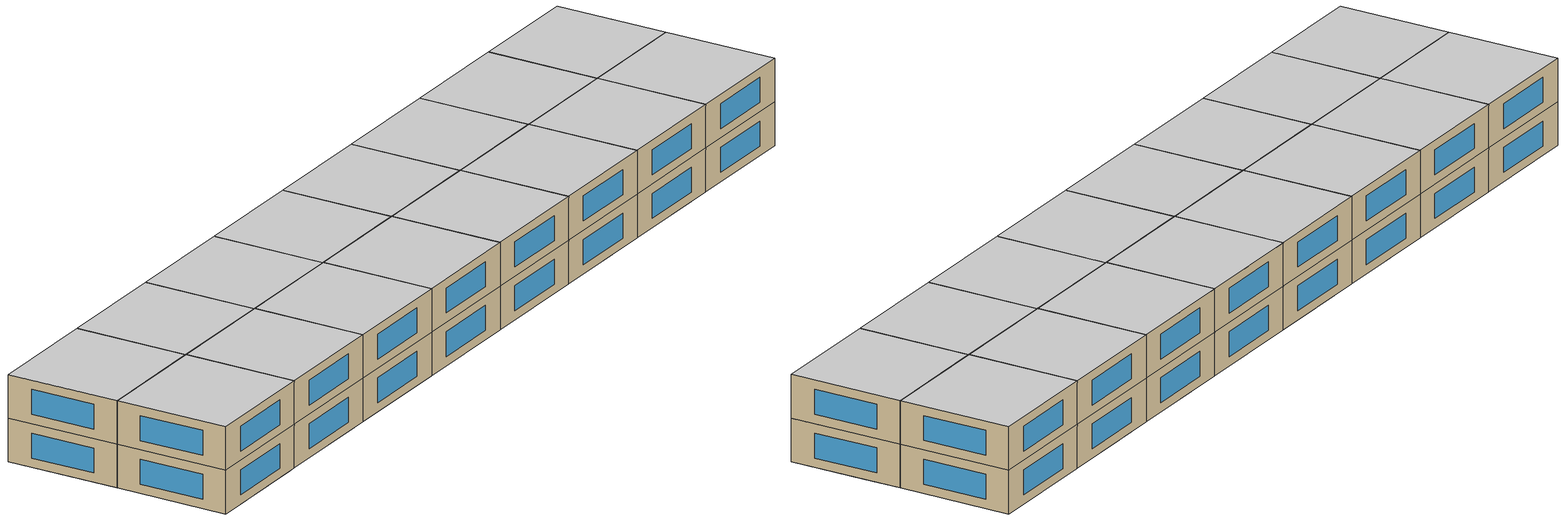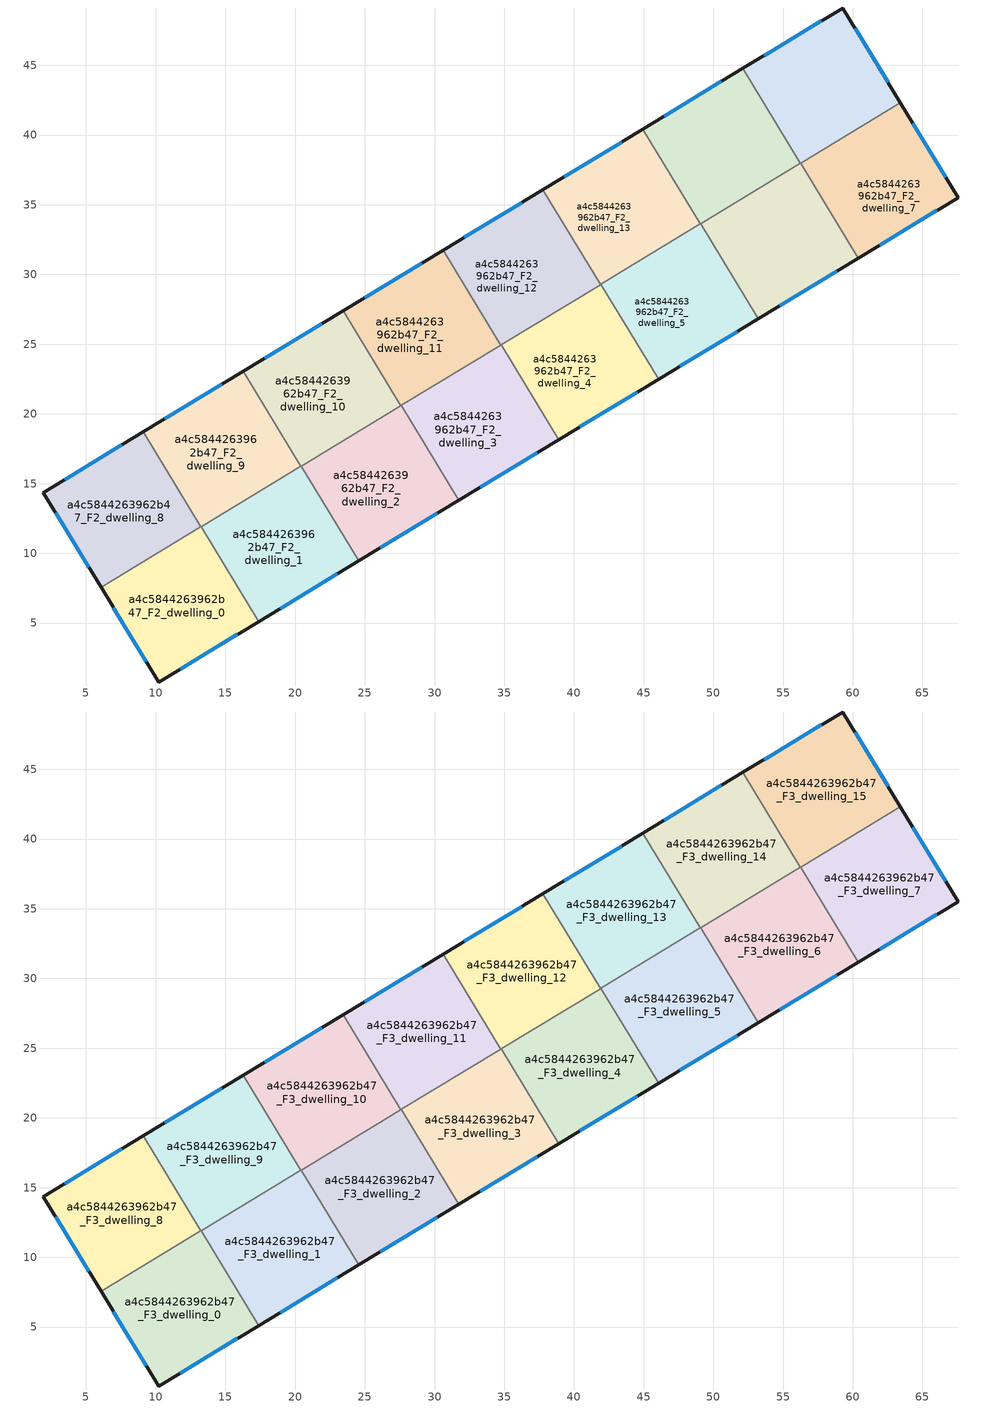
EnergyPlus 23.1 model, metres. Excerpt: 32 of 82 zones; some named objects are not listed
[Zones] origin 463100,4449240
a4c5844263962b47_F2_dwelling_0
 floor to a4c5844263962b47_F1_dwelling_1 (EU_floor_Construction): 12.83,11.65 16.95,4.84 10.23,0.77 6.08,7.56 z6
 floor to a4c5844263962b47_F1_dwelling_3 (EU_floor_Construction): 13.26,11.91 17.39,5.11 16.95,4.84 12.83,11.65 z6
 wall outside (EU_wall_Construction): 6.08,7.56 10.23,0.77 17.39,5.11 z6:9
 wall to a4c5844263962b47_F2_dwelling_1 (EU_wall_Construction): 17.39,5.11 13.26,11.91 z6:9
 wall to a4c5844263962b47_F2_dwelling_8 (EU_wall_Construction): 13.23,11.9 6.08,7.56 z6:9
 wall to a4c5844263962b47_F2_dwelling_9 (EU_wall_Construction): 13.26,11.91 13.23,11.9 z6:9
 window (EU_Window_Construction): 11.76,1.7 15.85,4.18 / 6.97,6.1 9.34,2.22 z6.64:8.36
a4c5844263962b47_F2_dwelling_1
 floor to a4c5844263962b47_F1_dwelling_3 (EU_floor_Construction): 19.57,15.74 23.7,8.93 17.39,5.11 13.26,11.91 z6
 floor to a4c5844263962b47_F1_dwelling_5 (EU_floor_Construction): 20.43,16.26 24.56,9.46 23.7,8.93 19.57,15.74 z6
 wall outside (EU_wall_Construction): 17.39,5.11 24.56,9.46 z6:9
 wall to a4c5844263962b47_F2_dwelling_2 (EU_wall_Construction): 24.56,9.46 20.43,16.26 z6:9
 wall to a4c5844263962b47_F2_dwelling_9 (EU_wall_Construction): 20.4,16.24 13.26,11.91 z6:9
 wall to a4c5844263962b47_F2_dwelling_10 (EU_wall_Construction): 20.43,16.26 20.4,16.24 z6:9
 window (EU_Window_Construction): 18.92,6.04 23.02,8.52 z6.64:8.36
a4c5844263962b47_F2_dwelling_10
 floor to a4c5844263962b47_F1_dwelling_4 (EU_floor_Construction): 22.2,26.64 26.32,19.83 20.4,16.24 16.28,23.05 z6
 floor to a4c5844263962b47_F1_dwelling_6 (EU_floor_Construction): 23.44,27.39 27.57,20.59 26.7,20.06 26.32,19.83 22.2,26.64 z6
 wall outside (EU_wall_Construction): 23.44,27.39 16.28,23.05 z6:9
 wall to a4c5844263962b47_F2_dwelling_11 (EU_wall_Construction): 27.57,20.59 23.44,27.39 z6:9
 wall to a4c5844263962b47_F2_dwelling_9 (EU_wall_Construction): 16.28,23.05 20.4,16.24 z6:9
 wall to a4c5844263962b47_F2_dwelling_2 (EU_wall_Construction): 20.43,16.26 27.57,20.59 z6:9
 window (EU_Window_Construction): 21.91,26.46 17.81,23.98 z6.64:8.36
a4c5844263962b47_F2_dwelling_11
 floor to a4c5844263962b47_F1_dwelling_6 (EU_floor_Construction): 28.94,30.73 33.07,23.92 27.57,20.59 23.44,27.39 z6
 floor to a4c5844263962b47_F1_dwelling_8 (EU_floor_Construction): 30.61,31.74 34.74,24.93 33.07,23.92 28.94,30.73 z6
 wall outside (EU_wall_Construction): 30.61,31.74 23.44,27.39 z6:9
 wall to a4c5844263962b47_F2_dwelling_12 (EU_wall_Construction): 34.74,24.93 30.61,31.74 z6:9
 wall to a4c5844263962b47_F2_dwelling_3 (EU_wall_Construction): 27.6,20.61 34.74,24.93 z6:9
 wall to a4c5844263962b47_F2_dwelling_2 (EU_wall_Construction): 27.57,20.59 27.6,20.61 z6:9
 window (EU_Window_Construction): 29.08,30.81 24.98,28.33 z6.64:8.36
a4c5844263962b47_F2_dwelling_12
 floor to a4c5844263962b47_F1_dwelling_8 (EU_floor_Construction): 35.69,34.82 39.81,28.01 34.74,24.93 30.61,31.74 z6
 floor to a4c5844263962b47_F1_dwelling_10 (EU_floor_Construction): 37.78,36.08 41.91,29.28 39.81,28.01 35.69,34.82 z6
 wall outside (EU_wall_Construction): 37.78,36.08 30.61,31.74 z6:9
 wall to a4c5844263962b47_F2_dwelling_13 (EU_wall_Construction): 41.91,29.28 37.78,36.08 z6:9
 wall to a4c5844263962b47_F2_dwelling_4 (EU_wall_Construction): 34.77,24.95 41.91,29.28 z6:9
 wall to a4c5844263962b47_F2_dwelling_3 (EU_wall_Construction): 34.74,24.93 34.77,24.95 z6:9
 window (EU_Window_Construction): 36.24,35.15 32.15,32.67 z6.64:8.36
a4c5844263962b47_F2_dwelling_13
 floor to a4c5844263962b47_F1_dwelling_12 (EU_floor_Construction): 44.95,40.43 49.07,33.62 46.56,32.1 42.43,38.91 z6
 floor adiabatic (EU_floor_Construction): 42.43,38.91 46.56,32.1 41.91,29.28 37.78,36.08 z6
 wall outside (EU_wall_Construction): 44.95,40.43 37.78,36.08 z6:9
 wall to a4c5844263962b47_F2_dwelling_14 (EU_wall_Construction): 49.07,33.62 44.95,40.43 z6:9
 wall to a4c5844263962b47_F2_dwelling_5 (EU_wall_Construction): 41.94,29.3 49.07,33.62 z6:9
 wall to a4c5844263962b47_F2_dwelling_4 (EU_wall_Construction): 41.91,29.28 41.94,29.3 z6:9
 window (EU_Window_Construction): 43.41,39.5 39.31,37.02 z6.64:8.36
a4c5844263962b47_F2_dwelling_14
 floor to a4c5844263962b47_F1_dwelling_12 (EU_floor_Construction): 49.18,43 53.3,36.19 49.07,33.62 44.95,40.43 z6
 floor to a4c5844263962b47_F1_dwelling_14 (EU_floor_Construction): 52.12,44.78 56.24,37.97 53.3,36.19 49.18,43 z6
 wall outside (EU_wall_Construction): 52.11,44.78 44.95,40.43 z6:9
 wall to a4c5844263962b47_F2_dwelling_15 (EU_wall_Construction): 56.24,37.97 52.11,44.78 z6:9
 wall to a4c5844263962b47_F2_dwelling_6 (EU_wall_Construction): 49.1,33.64 56.24,37.97 z6:9
 wall to a4c5844263962b47_F2_dwelling_5 (EU_wall_Construction): 49.07,33.62 49.1,33.64 z6:9
 window (EU_Window_Construction): 50.58,43.85 46.48,41.36 z6.64:8.36
a4c5844263962b47_F2_dwelling_15
 floor to a4c5844263962b47_F1_dwelling_14 (EU_floor_Construction): 55.92,47.08 60.05,40.28 56.24,37.97 52.12,44.78 z6
 floor to a4c5844263962b47_F1_dwelling_15 (EU_floor_Construction): 59.27,49.11 63.42,42.32 60.05,40.28 55.92,47.08 z6
 wall outside (EU_wall_Construction): 63.42,42.32 59.27,49.11 52.11,44.78 z6:9
 wall to a4c5844263962b47_F2_dwelling_7 (EU_wall_Construction): 56.27,37.98 63.42,42.32 z6:9
 wall to a4c5844263962b47_F2_dwelling_6 (EU_wall_Construction): 56.24,37.97 56.27,37.98 z6:9
 window (EU_Window_Construction): 62.53,43.78 60.16,47.66 / 57.74,48.18 53.65,45.71 z6.64:8.36
a4c5844263962b47_F2_dwelling_2
 floor adiabatic (EU_floor_Construction): 26.32,19.83 30.45,13.02 24.56,9.46 20.43,16.26 z6
 floor to a4c5844263962b47_F1_dwelling_7 (EU_floor_Construction): 27.6,20.61 31.73,13.8 30.45,13.02 26.32,19.83 z6
 wall outside (EU_wall_Construction): 24.56,9.46 31.73,13.8 z6:9
 wall to a4c5844263962b47_F2_dwelling_3 (EU_wall_Construction): 31.73,13.8 27.6,20.61 z6:9
 window (EU_Window_Construction): 26.09,10.39 30.19,12.87 z6.64:8.36
a4c5844263962b47_F2_dwelling_3
 floor to a4c5844263962b47_F1_dwelling_7 (EU_floor_Construction): 33.07,23.92 37.19,17.11 31.73,13.8 27.6,20.61 z6
 floor to a4c5844263962b47_F1_dwelling_9 (EU_floor_Construction): 34.77,24.95 38.9,18.14 37.19,17.11 33.07,23.92 z6
 wall outside (EU_wall_Construction): 31.73,13.8 38.9,18.14 z6:9
 wall to a4c5844263962b47_F2_dwelling_4 (EU_wall_Construction): 38.9,18.14 34.77,24.95 z6:9
 window (EU_Window_Construction): 33.26,14.73 37.36,17.21 z6.64:8.36
a4c5844263962b47_F2_dwelling_4
 floor to a4c5844263962b47_F1_dwelling_9 (EU_floor_Construction): 39.81,28.01 43.94,21.2 38.9,18.14 34.77,24.95 z6
 floor to a4c5844263962b47_F1_dwelling_11 (EU_floor_Construction): 41.94,29.3 46.07,22.49 43.94,21.2 39.81,28.01 z6
 wall outside (EU_wall_Construction): 38.9,18.14 46.07,22.49 z6:9
 wall to a4c5844263962b47_F2_dwelling_5 (EU_wall_Construction): 46.07,22.49 41.94,29.3 z6:9
 window (EU_Window_Construction): 40.43,19.07 44.53,21.56 z6.64:8.36
a4c5844263962b47_F2_dwelling_5
 floor to a4c5844263962b47_F1_dwelling_11 (EU_floor_Construction): 46.56,32.1 50.69,25.29 46.07,22.49 41.94,29.3 z6
 floor to a4c5844263962b47_F1_dwelling_13 (EU_floor_Construction): 49.1,33.64 53.23,26.83 50.69,25.29 46.56,32.1 z6
 wall outside (EU_wall_Construction): 46.07,22.49 53.23,26.83 z6:9
 wall to a4c5844263962b47_F2_dwelling_6 (EU_wall_Construction): 53.23,26.83 49.1,33.64 z6:9
 window (EU_Window_Construction): 47.6,23.42 51.7,25.9 z6.64:8.36
a4c5844263962b47_F2_dwelling_6
 floor to a4c5844263962b47_F1_dwelling_13 (EU_floor_Construction): 53.3,36.19 57.43,29.38 53.23,26.83 49.1,33.64 z6
 floor to a4c5844263962b47_F1_dwelling_15 (EU_floor_Construction): 56.27,37.98 57.65,35.71 54.69,33.91 53.31,36.18 z6
 floor to a4c5844263962b47_F1_dwelling_16 (EU_floor_Construction): 57.65,35.71 60.4,31.17 57.43,29.38 54.69,33.91 z6
 wall outside (EU_wall_Construction): 53.23,26.83 60.4,31.17 z6:9
 wall to a4c5844263962b47_F2_dwelling_7 (EU_wall_Construction): 60.4,31.17 56.27,37.98 z6:9
 window (EU_Window_Construction): 54.77,27.76 58.86,30.24 z6.64:8.36
a4c5844263962b47_F2_dwelling_7
 floor to a4c5844263962b47_F1_dwelling_15 (EU_floor_Construction): 63.42,42.32 64.81,40.05 57.65,35.71 56.27,37.98 z6
 floor to a4c5844263962b47_F1_dwelling_16 (EU_floor_Construction): 64.81,40.05 67.57,35.52 60.4,31.17 57.65,35.71 z6
 wall outside (EU_wall_Construction): 60.4,31.17 67.57,35.52 63.42,42.32 z6:9
 window (EU_Window_Construction): 66.68,36.98 64.31,40.86 / 61.94,32.1 66.04,34.59 z6.64:8.36
a4c5844263962b47_F2_dwelling_8
 floor to a4c5844263962b47_F1_dwelling_0 (EU_floor_Construction): 8.7,18.46 12.82,11.66 6.07,7.57 1.93,14.35 z6
 floor to a4c5844263962b47_F1_dwelling_1 (EU_floor_Construction): 12.82,11.66 12.83,11.65 6.08,7.56 6.07,7.57 z6
 floor to a4c5844263962b47_F1_dwelling_2 (EU_floor_Construction): 9.11,18.7 13.23,11.9 12.83,11.65 8.7,18.46 z6
 wall outside (EU_wall_Construction): 9.11,18.71 1.93,14.35 6.08,7.56 z6:9
 wall to a4c5844263962b47_F2_dwelling_9 (EU_wall_Construction): 13.23,11.9 9.11,18.71 z6:9
 window (EU_Window_Construction): 2.82,12.9 5.19,9.01 / 7.57,17.77 3.46,15.28 z6.64:8.36
a4c5844263962b47_F2_dwelling_9
 floor to a4c5844263962b47_F1_dwelling_2 (EU_floor_Construction): 15.45,22.55 19.57,15.74 13.23,11.9 9.11,18.7 z6
 floor to a4c5844263962b47_F1_dwelling_4 (EU_floor_Construction): 16.28,23.05 20.4,16.24 19.57,15.74 15.45,22.55 z6
 wall outside (EU_wall_Construction): 16.28,23.05 9.11,18.71 z6:9
 window (EU_Window_Construction): 14.74,22.12 10.64,19.64 z6.64:8.36
a4c5844263962b47_F3_dwelling_0
 floor to a4c5844263962b47_F2_dwelling_0 (EU_floor_Construction): 13.26,11.91 17.39,5.11 10.23,0.77 6.08,7.56 z9
 wall outside (EU_wall_Construction): 6.08,7.56 10.23,0.77 17.39,5.11 z9:12
 wall to a4c5844263962b47_F3_dwelling_1 (EU_wall_Construction): 17.39,5.11 13.26,11.91 z9:12
 wall to a4c5844263962b47_F3_dwelling_8 (EU_wall_Construction): 13.23,11.9 6.08,7.56 z9:12
 wall to a4c5844263962b47_F3_dwelling_9 (EU_wall_Construction): 13.26,11.91 13.23,11.9 z9:12
 window (EU_Window_Construction): 11.76,1.7 15.85,4.18 / 6.97,6.1 9.34,2.22 z9.64:11.36
 ceiling to a4c5844263962b47_F4_dwelling_0 (EU_floor_Construction): 17.39,5.11 13.26,11.91 6.08,7.56 10.23,0.77 z12
a4c5844263962b47_F3_dwelling_1
 floor to a4c5844263962b47_F2_dwelling_1 (EU_floor_Construction): 20.43,16.26 24.56,9.46 17.39,5.11 13.26,11.91 z9
 wall outside (EU_wall_Construction): 17.39,5.11 24.56,9.46 z9:12
 wall to a4c5844263962b47_F3_dwelling_2 (EU_wall_Construction): 24.56,9.46 20.43,16.26 z9:12
 wall to a4c5844263962b47_F3_dwelling_9 (EU_wall_Construction): 20.4,16.24 13.26,11.91 z9:12
 wall to a4c5844263962b47_F3_dwelling_10 (EU_wall_Construction): 20.43,16.26 20.4,16.24 z9:12
 window (EU_Window_Construction): 18.92,6.04 23.02,8.52 z9.64:11.36
 ceiling to a4c5844263962b47_F4_dwelling_1 (EU_floor_Construction): 24.56,9.46 20.43,16.26 13.26,11.91 17.39,5.11 z12
a4c5844263962b47_F3_dwelling_10
 floor to a4c5844263962b47_F2_dwelling_10 (EU_floor_Construction): 23.44,27.39 27.57,20.59 20.4,16.24 16.28,23.05 z9
 wall outside (EU_wall_Construction): 23.44,27.39 16.28,23.05 z9:12
 wall to a4c5844263962b47_F3_dwelling_11 (EU_wall_Construction): 27.57,20.59 23.44,27.39 z9:12
 wall to a4c5844263962b47_F3_dwelling_9 (EU_wall_Construction): 16.28,23.05 20.4,16.24 z9:12
 wall to a4c5844263962b47_F3_dwelling_2 (EU_wall_Construction): 20.43,16.26 27.57,20.59 z9:12
 window (EU_Window_Construction): 21.91,26.46 17.81,23.98 z9.64:11.36
 ceiling to a4c5844263962b47_F4_dwelling_10 (EU_floor_Construction): 27.57,20.59 23.44,27.39 16.28,23.05 20.4,16.24 z12
a4c5844263962b47_F3_dwelling_11
 floor to a4c5844263962b47_F2_dwelling_11 (EU_floor_Construction): 30.61,31.74 34.74,24.93 27.57,20.59 23.44,27.39 z9
 wall outside (EU_wall_Construction): 30.61,31.74 23.44,27.39 z9:12
 wall to a4c5844263962b47_F3_dwelling_12 (EU_wall_Construction): 34.74,24.93 30.61,31.74 z9:12
 wall to a4c5844263962b47_F3_dwelling_3 (EU_wall_Construction): 27.6,20.61 34.74,24.93 z9:12
 wall to a4c5844263962b47_F3_dwelling_2 (EU_wall_Construction): 27.57,20.59 27.6,20.61 z9:12
 window (EU_Window_Construction): 29.08,30.81 24.98,28.33 z9.64:11.36
 ceiling to a4c5844263962b47_F4_dwelling_11 (EU_floor_Construction): 34.74,24.93 30.61,31.74 23.44,27.39 27.57,20.59 z12
a4c5844263962b47_F3_dwelling_12
 floor to a4c5844263962b47_F2_dwelling_12 (EU_floor_Construction): 37.78,36.08 41.91,29.28 34.74,24.93 30.61,31.74 z9
 wall outside (EU_wall_Construction): 37.78,36.08 30.61,31.74 z9:12
 wall to a4c5844263962b47_F3_dwelling_13 (EU_wall_Construction): 41.91,29.28 37.78,36.08 z9:12
 wall to a4c5844263962b47_F3_dwelling_4 (EU_wall_Construction): 34.77,24.95 41.91,29.28 z9:12
 wall to a4c5844263962b47_F3_dwelling_3 (EU_wall_Construction): 34.74,24.93 34.77,24.95 z9:12
 window (EU_Window_Construction): 36.24,35.15 32.15,32.67 z9.64:11.36
 ceiling to a4c5844263962b47_F4_dwelling_12 (EU_floor_Construction): 41.91,29.28 37.78,36.08 30.61,31.74 34.74,24.93 z12
a4c5844263962b47_F3_dwelling_13
 floor to a4c5844263962b47_F2_dwelling_13 (EU_floor_Construction): 44.95,40.43 49.07,33.62 41.91,29.28 37.78,36.08 z9
 wall outside (EU_wall_Construction): 44.95,40.43 37.78,36.08 z9:12
 wall to a4c5844263962b47_F3_dwelling_14 (EU_wall_Construction): 49.07,33.62 44.95,40.43 z9:12
 wall to a4c5844263962b47_F3_dwelling_5 (EU_wall_Construction): 41.94,29.3 49.07,33.62 z9:12
 wall to a4c5844263962b47_F3_dwelling_4 (EU_wall_Construction): 41.91,29.28 41.94,29.3 z9:12
 window (EU_Window_Construction): 43.41,39.5 39.31,37.02 z9.64:11.36
 ceiling to a4c5844263962b47_F4_dwelling_13 (EU_floor_Construction): 49.07,33.62 44.95,40.43 37.78,36.08 41.91,29.28 z12
a4c5844263962b47_F3_dwelling_14
 floor to a4c5844263962b47_F2_dwelling_14 (EU_floor_Construction): 52.11,44.78 56.24,37.97 49.07,33.62 44.95,40.43 z9
 wall outside (EU_wall_Construction): 52.11,44.78 44.95,40.43 z9:12
 wall to a4c5844263962b47_F3_dwelling_15 (EU_wall_Construction): 56.24,37.97 52.11,44.78 z9:12
 wall to a4c5844263962b47_F3_dwelling_6 (EU_wall_Construction): 49.1,33.64 56.24,37.97 z9:12
 wall to a4c5844263962b47_F3_dwelling_5 (EU_wall_Construction): 49.07,33.62 49.1,33.64 z9:12
 window (EU_Window_Construction): 50.58,43.85 46.48,41.36 z9.64:11.36
 ceiling to a4c5844263962b47_F4_dwelling_14 (EU_floor_Construction): 56.24,37.97 52.11,44.78 44.95,40.43 49.07,33.62 z12
a4c5844263962b47_F3_dwelling_15
 floor to a4c5844263962b47_F2_dwelling_15 (EU_floor_Construction): 59.27,49.11 63.42,42.32 56.24,37.97 52.11,44.78 z9
 wall outside (EU_wall_Construction): 63.42,42.32 59.27,49.11 52.11,44.78 z9:12
 wall to a4c5844263962b47_F3_dwelling_7 (EU_wall_Construction): 56.27,37.98 63.42,42.32 z9:12
 wall to a4c5844263962b47_F3_dwelling_6 (EU_wall_Construction): 56.24,37.97 56.27,37.98 z9:12
 window (EU_Window_Construction): 62.53,43.78 60.16,47.66 / 57.74,48.18 53.65,45.71 z9.64:11.36
 ceiling to a4c5844263962b47_F4_dwelling_15 (EU_floor_Construction): 63.42,42.32 59.27,49.11 52.11,44.78 56.24,37.97 z12
a4c5844263962b47_F3_dwelling_2
 floor to a4c5844263962b47_F2_dwelling_2 (EU_floor_Construction): 27.6,20.61 31.73,13.8 24.56,9.46 20.43,16.26 z9
 wall outside (EU_wall_Construction): 24.56,9.46 31.73,13.8 z9:12
 wall to a4c5844263962b47_F3_dwelling_3 (EU_wall_Construction): 31.73,13.8 27.6,20.61 z9:12
 window (EU_Window_Construction): 26.09,10.39 30.19,12.87 z9.64:11.36
 ceiling to a4c5844263962b47_F4_dwelling_2 (EU_floor_Construction): 31.73,13.8 27.6,20.61 20.43,16.26 24.56,9.46 z12
a4c5844263962b47_F3_dwelling_3
 floor to a4c5844263962b47_F2_dwelling_3 (EU_floor_Construction): 34.77,24.95 38.9,18.14 31.73,13.8 27.6,20.61 z9
 wall outside (EU_wall_Construction): 31.73,13.8 38.9,18.14 z9:12
 wall to a4c5844263962b47_F3_dwelling_4 (EU_wall_Construction): 38.9,18.14 34.77,24.95 z9:12
 window (EU_Window_Construction): 33.26,14.73 37.36,17.21 z9.64:11.36
 ceiling to a4c5844263962b47_F4_dwelling_3 (EU_floor_Construction): 38.9,18.14 34.77,24.95 27.6,20.61 31.73,13.8 z12
a4c5844263962b47_F3_dwelling_4
 floor to a4c5844263962b47_F2_dwelling_4 (EU_floor_Construction): 41.94,29.3 46.07,22.49 38.9,18.14 34.77,24.95 z9
 wall outside (EU_wall_Construction): 38.9,18.14 46.07,22.49 z9:12
 wall to a4c5844263962b47_F3_dwelling_5 (EU_wall_Construction): 46.07,22.49 41.94,29.3 z9:12
 window (EU_Window_Construction): 40.43,19.07 44.53,21.56 z9.64:11.36
 ceiling to a4c5844263962b47_F4_dwelling_4 (EU_floor_Construction): 46.07,22.49 41.94,29.3 34.77,24.95 38.9,18.14 z12
a4c5844263962b47_F3_dwelling_5
 floor to a4c5844263962b47_F2_dwelling_5 (EU_floor_Construction): 49.1,33.64 53.23,26.83 46.07,22.49 41.94,29.3 z9
 wall outside (EU_wall_Construction): 46.07,22.49 53.23,26.83 z9:12
 wall to a4c5844263962b47_F3_dwelling_6 (EU_wall_Construction): 53.23,26.83 49.1,33.64 z9:12
 window (EU_Window_Construction): 47.6,23.42 51.7,25.9 z9.64:11.36
 ceiling to a4c5844263962b47_F4_dwelling_5 (EU_floor_Construction): 53.23,26.83 49.1,33.64 41.94,29.3 46.07,22.49 z12
a4c5844263962b47_F3_dwelling_6
 floor to a4c5844263962b47_F2_dwelling_6 (EU_floor_Construction): 56.27,37.98 60.4,31.17 53.23,26.83 49.1,33.64 z9
 wall outside (EU_wall_Construction): 53.23,26.83 60.4,31.17 z9:12
 wall to a4c5844263962b47_F3_dwelling_7 (EU_wall_Construction): 60.4,31.17 56.27,37.98 z9:12
 window (EU_Window_Construction): 54.77,27.76 58.86,30.24 z9.64:11.36
 ceiling to a4c5844263962b47_F4_dwelling_6 (EU_floor_Construction): 60.4,31.17 56.27,37.98 49.1,33.64 53.23,26.83 z12
a4c5844263962b47_F3_dwelling_7
 floor to a4c5844263962b47_F2_dwelling_7 (EU_floor_Construction): 63.42,42.32 67.57,35.52 60.4,31.17 56.27,37.98 z9
 wall outside (EU_wall_Construction): 60.4,31.17 67.57,35.52 63.42,42.32 z9:12
 window (EU_Window_Construction): 66.68,36.98 64.31,40.86 / 61.94,32.1 66.04,34.59 z9.64:11.36
 ceiling to a4c5844263962b47_F4_dwelling_7 (EU_floor_Construction): 67.57,35.52 63.42,42.32 56.27,37.98 60.4,31.17 z12
a4c5844263962b47_F3_dwelling_8
 floor to a4c5844263962b47_F2_dwelling_8 (EU_floor_Construction): 9.11,18.71 13.23,11.9 6.08,7.56 1.93,14.35 z9
 wall outside (EU_wall_Construction): 9.11,18.71 1.93,14.35 6.08,7.56 z9:12
 wall to a4c5844263962b47_F3_dwelling_9 (EU_wall_Construction): 13.23,11.9 9.11,18.71 z9:12
 window (EU_Window_Construction): 2.82,12.9 5.19,9.01 / 7.57,17.77 3.46,15.28 z9.64:11.36
 ceiling to a4c5844263962b47_F4_dwelling_8 (EU_floor_Construction): 13.23,11.9 9.11,18.71 1.93,14.35 6.08,7.56 z12
a4c5844263962b47_F3_dwelling_9
 floor to a4c5844263962b47_F2_dwelling_9 (EU_floor_Construction): 16.28,23.05 20.4,16.24 13.23,11.9 9.11,18.71 z9
 wall outside (EU_wall_Construction): 16.28,23.05 9.11,18.71 z9:12
 window (EU_Window_Construction): 14.74,22.12 10.64,19.64 z9.64:11.36
 ceiling to a4c5844263962b47_F4_dwelling_9 (EU_floor_Construction): 20.4,16.24 16.28,23.05 9.11,18.71 13.23,11.9 z12
[Building]
EU S2 Campaign: North Axis=0; Terrain=City; Solar Distribution=FullExterior
[Site:Location]
Yerevan-Zvartnots.Intl.AP: Latitude=40.15; Longitude=44.383; Time Zone=4; Elevation=854
[SizingPeriod:WeatherFileDays]
AnnualSizingPeriod: Begin Month=1; Begin Day of Month=1; End Month=12; End Day of Month=31; Day of Week for Start Day=Monday; Use Weather File Daylight Saving Period=No; Use Weather File Rain and Snow Indicators=No
[MATERIAL]
EU_InternalMass_Material: Roughness=MediumRough; Thickness=0.1; Conductivity=1; Density=1800; Specific Heat=900; Thermal Absorptance=0.9; Solar Absorptance=0.7; Visible Absorptance=0.7
[MATERIAL:NOMASS] Roughness=MediumRough; Thermal Absorptance=0.9; Solar Absorptance=0.7; Visible Absorptance=0.7
Name | Thermal Resistance
EU_wall_NoMass | 1.05043
EU_floor_NoMass | 0.478065
[WINDOWMATERIAL:SIMPLEGLAZINGSYSTEM]
EU_Window_SimpleGlazing: UFactor=2.5566; Solar Heat Gain Coefficient=0.75; Visible Transmittance=0.75
[CONSTRUCTION]
EU_wall_Construction: EU_wall_NoMass
EU_floor_Construction: EU_floor_NoMass
EU_Window_Construction: EU_Window_SimpleGlazing
EU_InternalMass_Construction: EU_InternalMass_Material
[ZONE] Type=1; Multiplier=1; Ceiling Height=autocalculate; Floor Area=autocalculate; Part of Total Floor Area=Yes
Name | Volume
a4c5844263962b47_F2_dwelling_0; a4c5844263962b47_F3_dwelling_0; a4c5844263962b47_F2_dwelling_1; a4c5844263962b47_F3_dwelling_1; a4c5844263962b47_F2_dwelling_10; a4c5844263962b47_F3_dwelling_10 | 200.195
a4c5844263962b47_F2_dwelling_11; a4c5844263962b47_F3_dwelling_11 | 200.211
a4c5844263962b47_F2_dwelling_12; a4c5844263962b47_F3_dwelling_12 | 200.191
a4c5844263962b47_F2_dwelling_13; a4c5844263962b47_F3_dwelling_13 | 200.194
a4c5844263962b47_F2_dwelling_14; a4c5844263962b47_F3_dwelling_14; a4c5844263962b47_F2_dwelling_9; a4c5844263962b47_F3_dwelling_9 | 200.212
a4c5844263962b47_F2_dwelling_15; a4c5844263962b47_F3_dwelling_15 | 200.221
a4c5844263962b47_F2_dwelling_2; a4c5844263962b47_F3_dwelling_2; a4c5844263962b47_F2_dwelling_5; a4c5844263962b47_F3_dwelling_5 | 200.18
a4c5844263962b47_F2_dwelling_3; a4c5844263962b47_F3_dwelling_3 | 200.181
a4c5844263962b47_F2_dwelling_4; a4c5844263962b47_F3_dwelling_4 | 200.183
a4c5844263962b47_F2_dwelling_6; a4c5844263962b47_F3_dwelling_6 | 200.203
a4c5844263962b47_F2_dwelling_7; a4c5844263962b47_F3_dwelling_7 | 200.214
a4c5844263962b47_F2_dwelling_8; a4c5844263962b47_F3_dwelling_8 | 200.197
[INTERNALMASS] Construction=EU_InternalMass_Construction
Name | Zone or ZoneList | Surface Area
a4c5844263962b47_F2_dwelling_0_EU_InternalMass | a4c5844263962b47_F2_dwelling_0 | 66.7316
a4c5844263962b47_F2_dwelling_1_EU_InternalMass | a4c5844263962b47_F2_dwelling_1 | 66.7316
a4c5844263962b47_F2_dwelling_2_EU_InternalMass | a4c5844263962b47_F2_dwelling_2 | 66.7266
a4c5844263962b47_F2_dwelling_3_EU_InternalMass | a4c5844263962b47_F2_dwelling_3 | 66.7271
a4c5844263962b47_F2_dwelling_4_EU_InternalMass | a4c5844263962b47_F2_dwelling_4 | 66.7277
a4c5844263962b47_F2_dwelling_5_EU_InternalMass | a4c5844263962b47_F2_dwelling_5 | 66.7268
a4c5844263962b47_F2_dwelling_6_EU_InternalMass | a4c5844263962b47_F2_dwelling_6 | 66.7343
a4c5844263962b47_F2_dwelling_7_EU_InternalMass | a4c5844263962b47_F2_dwelling_7 | 66.7381
a4c5844263962b47_F2_dwelling_8_EU_InternalMass | a4c5844263962b47_F2_dwelling_8 | 66.7323
a4c5844263962b47_F2_dwelling_9_EU_InternalMass | a4c5844263962b47_F2_dwelling_9 | 66.7372
a4c5844263962b47_F2_dwelling_10_EU_InternalMass | a4c5844263962b47_F2_dwelling_10 | 66.7316
a4c5844263962b47_F2_dwelling_11_EU_InternalMass | a4c5844263962b47_F2_dwelling_11 | 66.7371
a4c5844263962b47_F2_dwelling_12_EU_InternalMass | a4c5844263962b47_F2_dwelling_12 | 66.7303
a4c5844263962b47_F2_dwelling_13_EU_InternalMass | a4c5844263962b47_F2_dwelling_13 | 66.7316
a4c5844263962b47_F2_dwelling_14_EU_InternalMass | a4c5844263962b47_F2_dwelling_14 | 66.7372
a4c5844263962b47_F2_dwelling_15_EU_InternalMass | a4c5844263962b47_F2_dwelling_15 | 66.7404
a4c5844263962b47_F3_dwelling_0_EU_InternalMass | a4c5844263962b47_F3_dwelling_0 | 66.7316
a4c5844263962b47_F3_dwelling_1_EU_InternalMass | a4c5844263962b47_F3_dwelling_1 | 66.7316
a4c5844263962b47_F3_dwelling_2_EU_InternalMass | a4c5844263962b47_F3_dwelling_2 | 66.7266
a4c5844263962b47_F3_dwelling_3_EU_InternalMass | a4c5844263962b47_F3_dwelling_3 | 66.7271
a4c5844263962b47_F3_dwelling_4_EU_InternalMass | a4c5844263962b47_F3_dwelling_4 | 66.7277
a4c5844263962b47_F3_dwelling_5_EU_InternalMass | a4c5844263962b47_F3_dwelling_5 | 66.7268
a4c5844263962b47_F3_dwelling_6_EU_InternalMass | a4c5844263962b47_F3_dwelling_6 | 66.7343
a4c5844263962b47_F3_dwelling_7_EU_InternalMass | a4c5844263962b47_F3_dwelling_7 | 66.7381
a4c5844263962b47_F3_dwelling_8_EU_InternalMass | a4c5844263962b47_F3_dwelling_8 | 66.7323
a4c5844263962b47_F3_dwelling_9_EU_InternalMass | a4c5844263962b47_F3_dwelling_9 | 66.7372
a4c5844263962b47_F3_dwelling_10_EU_InternalMass | a4c5844263962b47_F3_dwelling_10 | 66.7316
a4c5844263962b47_F3_dwelling_11_EU_InternalMass | a4c5844263962b47_F3_dwelling_11 | 66.7371
a4c5844263962b47_F3_dwelling_12_EU_InternalMass | a4c5844263962b47_F3_dwelling_12 | 66.7303
a4c5844263962b47_F3_dwelling_13_EU_InternalMass | a4c5844263962b47_F3_dwelling_13 | 66.7316
a4c5844263962b47_F3_dwelling_14_EU_InternalMass | a4c5844263962b47_F3_dwelling_14 | 66.7372
a4c5844263962b47_F3_dwelling_15_EU_InternalMass | a4c5844263962b47_F3_dwelling_15 | 66.7404
[OTHEREQUIPMENT] Fuel Type=Electricity; Design Level Calculation Method=Watts/Area; Power per Zone Floor Area=1; Fraction Latent=0; Fraction Radiant=0; Fraction Lost=0; Carbon Dioxide Generation Rate=0; EndUse Subcategory=EU_Step8_InternalGains
Name | Zone or ZoneList or Space or SpaceList | Schedule
EU_Step8_InternalGain_a4c5844263962b47_F2_dwelling_0_f000 | a4c5844263962b47_F2_dwelling_0 | EU_Step8_GainSchedule_a4c5844263962b47_F2_dwelling_0_f000
EU_Step8_InternalGain_a4c5844263962b47_F2_dwelling_1_f000 | a4c5844263962b47_F2_dwelling_1 | EU_Step8_GainSchedule_a4c5844263962b47_F2_dwelling_1_f000
EU_Step8_InternalGain_a4c5844263962b47_F2_dwelling_2_f000 | a4c5844263962b47_F2_dwelling_2 | EU_Step8_GainSchedule_a4c5844263962b47_F2_dwelling_2_f000
EU_Step8_InternalGain_a4c5844263962b47_F2_dwelling_3_f000 | a4c5844263962b47_F2_dwelling_3 | EU_Step8_GainSchedule_a4c5844263962b47_F2_dwelling_3_f000
EU_Step8_InternalGain_a4c5844263962b47_F2_dwelling_4_f000 | a4c5844263962b47_F2_dwelling_4 | EU_Step8_GainSchedule_a4c5844263962b47_F2_dwelling_4_f000
EU_Step8_InternalGain_a4c5844263962b47_F2_dwelling_5_f000 | a4c5844263962b47_F2_dwelling_5 | EU_Step8_GainSchedule_a4c5844263962b47_F2_dwelling_5_f000
EU_Step8_InternalGain_a4c5844263962b47_F2_dwelling_6_f000 | a4c5844263962b47_F2_dwelling_6 | EU_Step8_GainSchedule_a4c5844263962b47_F2_dwelling_6_f000
EU_Step8_InternalGain_a4c5844263962b47_F2_dwelling_7_f000 | a4c5844263962b47_F2_dwelling_7 | EU_Step8_GainSchedule_a4c5844263962b47_F2_dwelling_7_f000
EU_Step8_InternalGain_a4c5844263962b47_F2_dwelling_8_f000 | a4c5844263962b47_F2_dwelling_8 | EU_Step8_GainSchedule_a4c5844263962b47_F2_dwelling_8_f000
EU_Step8_InternalGain_a4c5844263962b47_F2_dwelling_9_f000 | a4c5844263962b47_F2_dwelling_9 | EU_Step8_GainSchedule_a4c5844263962b47_F2_dwelling_9_f000
EU_Step8_InternalGain_a4c5844263962b47_F2_dwelling_10_f000 | a4c5844263962b47_F2_dwelling_10 | EU_Step8_GainSchedule_a4c5844263962b47_F2_dwelling_10_f000
EU_Step8_InternalGain_a4c5844263962b47_F2_dwelling_11_f000 | a4c5844263962b47_F2_dwelling_11 | EU_Step8_GainSchedule_a4c5844263962b47_F2_dwelling_11_f000
EU_Step8_InternalGain_a4c5844263962b47_F2_dwelling_12_f000 | a4c5844263962b47_F2_dwelling_12 | EU_Step8_GainSchedule_a4c5844263962b47_F2_dwelling_12_f000
EU_Step8_InternalGain_a4c5844263962b47_F2_dwelling_13_f000 | a4c5844263962b47_F2_dwelling_13 | EU_Step8_GainSchedule_a4c5844263962b47_F2_dwelling_13_f000
EU_Step8_InternalGain_a4c5844263962b47_F2_dwelling_14_f000 | a4c5844263962b47_F2_dwelling_14 | EU_Step8_GainSchedule_a4c5844263962b47_F2_dwelling_14_f000
EU_Step8_InternalGain_a4c5844263962b47_F2_dwelling_15_f000 | a4c5844263962b47_F2_dwelling_15 | EU_Step8_GainSchedule_a4c5844263962b47_F2_dwelling_15_f000
EU_Step8_InternalGain_a4c5844263962b47_F3_dwelling_0_f000 | a4c5844263962b47_F3_dwelling_0 | EU_Step8_GainSchedule_a4c5844263962b47_F3_dwelling_0_f000
EU_Step8_InternalGain_a4c5844263962b47_F3_dwelling_1_f000 | a4c5844263962b47_F3_dwelling_1 | EU_Step8_GainSchedule_a4c5844263962b47_F3_dwelling_1_f000
EU_Step8_InternalGain_a4c5844263962b47_F3_dwelling_2_f000 | a4c5844263962b47_F3_dwelling_2 | EU_Step8_GainSchedule_a4c5844263962b47_F3_dwelling_2_f000
EU_Step8_InternalGain_a4c5844263962b47_F3_dwelling_3_f000 | a4c5844263962b47_F3_dwelling_3 | EU_Step8_GainSchedule_a4c5844263962b47_F3_dwelling_3_f000
EU_Step8_InternalGain_a4c5844263962b47_F3_dwelling_4_f000 | a4c5844263962b47_F3_dwelling_4 | EU_Step8_GainSchedule_a4c5844263962b47_F3_dwelling_4_f000
EU_Step8_InternalGain_a4c5844263962b47_F3_dwelling_5_f000 | a4c5844263962b47_F3_dwelling_5 | EU_Step8_GainSchedule_a4c5844263962b47_F3_dwelling_5_f000
EU_Step8_InternalGain_a4c5844263962b47_F3_dwelling_6_f000 | a4c5844263962b47_F3_dwelling_6 | EU_Step8_GainSchedule_a4c5844263962b47_F3_dwelling_6_f000
EU_Step8_InternalGain_a4c5844263962b47_F3_dwelling_7_f000 | a4c5844263962b47_F3_dwelling_7 | EU_Step8_GainSchedule_a4c5844263962b47_F3_dwelling_7_f000
EU_Step8_InternalGain_a4c5844263962b47_F3_dwelling_8_f000 | a4c5844263962b47_F3_dwelling_8 | EU_Step8_GainSchedule_a4c5844263962b47_F3_dwelling_8_f000
EU_Step8_InternalGain_a4c5844263962b47_F3_dwelling_9_f000 | a4c5844263962b47_F3_dwelling_9 | EU_Step8_GainSchedule_a4c5844263962b47_F3_dwelling_9_f000
EU_Step8_InternalGain_a4c5844263962b47_F3_dwelling_10_f000 | a4c5844263962b47_F3_dwelling_10 | EU_Step8_GainSchedule_a4c5844263962b47_F3_dwelling_10_f000
EU_Step8_InternalGain_a4c5844263962b47_F3_dwelling_11_f000 | a4c5844263962b47_F3_dwelling_11 | EU_Step8_GainSchedule_a4c5844263962b47_F3_dwelling_11_f000
EU_Step8_InternalGain_a4c5844263962b47_F3_dwelling_12_f000 | a4c5844263962b47_F3_dwelling_12 | EU_Step8_GainSchedule_a4c5844263962b47_F3_dwelling_12_f000
EU_Step8_InternalGain_a4c5844263962b47_F3_dwelling_13_f000 | a4c5844263962b47_F3_dwelling_13 | EU_Step8_GainSchedule_a4c5844263962b47_F3_dwelling_13_f000
EU_Step8_InternalGain_a4c5844263962b47_F3_dwelling_14_f000 | a4c5844263962b47_F3_dwelling_14 | EU_Step8_GainSchedule_a4c5844263962b47_F3_dwelling_14_f000
EU_Step8_InternalGain_a4c5844263962b47_F3_dwelling_15_f000 | a4c5844263962b47_F3_dwelling_15 | EU_Step8_GainSchedule_a4c5844263962b47_F3_dwelling_15_f000
[ZONEVENTILATION:DESIGNFLOWRATE] Schedule=EU_AlwaysOn; Design Flow Rate Calculation Method=AirChanges/Hour; Air Changes per Hour=0.557805; Ventilation Type=Natural; Fan Pressure Rise=0; Fan Total Efficiency=1; Constant Term Coefficient=1; Temperature Term Coefficient=0; Velocity Term Coefficient=0; Velocity Squared Term Coefficient=0; Minimum Indoor Temperature=-100; Maximum Indoor Temperature=100; Delta Temperature=-100; Minimum Outdoor Temperature=-100; Maximum Outdoor Temperature=100; Maximum Wind Speed=40
Name | Zone or ZoneList or Space or SpaceList
EU_ConstantAir_a4c5844263962b47_F2_dwelling_0 | a4c5844263962b47_F2_dwelling_0
EU_ConstantAir_a4c5844263962b47_F2_dwelling_1 | a4c5844263962b47_F2_dwelling_1
EU_ConstantAir_a4c5844263962b47_F2_dwelling_2 | a4c5844263962b47_F2_dwelling_2
EU_ConstantAir_a4c5844263962b47_F2_dwelling_3 | a4c5844263962b47_F2_dwelling_3
EU_ConstantAir_a4c5844263962b47_F2_dwelling_4 | a4c5844263962b47_F2_dwelling_4
EU_ConstantAir_a4c5844263962b47_F2_dwelling_5 | a4c5844263962b47_F2_dwelling_5
EU_ConstantAir_a4c5844263962b47_F2_dwelling_6 | a4c5844263962b47_F2_dwelling_6
EU_ConstantAir_a4c5844263962b47_F2_dwelling_7 | a4c5844263962b47_F2_dwelling_7
EU_ConstantAir_a4c5844263962b47_F2_dwelling_8 | a4c5844263962b47_F2_dwelling_8
EU_ConstantAir_a4c5844263962b47_F2_dwelling_9 | a4c5844263962b47_F2_dwelling_9
EU_ConstantAir_a4c5844263962b47_F2_dwelling_10 | a4c5844263962b47_F2_dwelling_10
EU_ConstantAir_a4c5844263962b47_F2_dwelling_11 | a4c5844263962b47_F2_dwelling_11
EU_ConstantAir_a4c5844263962b47_F2_dwelling_12 | a4c5844263962b47_F2_dwelling_12
EU_ConstantAir_a4c5844263962b47_F2_dwelling_13 | a4c5844263962b47_F2_dwelling_13
EU_ConstantAir_a4c5844263962b47_F2_dwelling_14 | a4c5844263962b47_F2_dwelling_14
EU_ConstantAir_a4c5844263962b47_F2_dwelling_15 | a4c5844263962b47_F2_dwelling_15
EU_ConstantAir_a4c5844263962b47_F3_dwelling_0 | a4c5844263962b47_F3_dwelling_0
EU_ConstantAir_a4c5844263962b47_F3_dwelling_1 | a4c5844263962b47_F3_dwelling_1
EU_ConstantAir_a4c5844263962b47_F3_dwelling_2 | a4c5844263962b47_F3_dwelling_2
EU_ConstantAir_a4c5844263962b47_F3_dwelling_3 | a4c5844263962b47_F3_dwelling_3
EU_ConstantAir_a4c5844263962b47_F3_dwelling_4 | a4c5844263962b47_F3_dwelling_4
EU_ConstantAir_a4c5844263962b47_F3_dwelling_5 | a4c5844263962b47_F3_dwelling_5
EU_ConstantAir_a4c5844263962b47_F3_dwelling_6 | a4c5844263962b47_F3_dwelling_6
EU_ConstantAir_a4c5844263962b47_F3_dwelling_7 | a4c5844263962b47_F3_dwelling_7
EU_ConstantAir_a4c5844263962b47_F3_dwelling_8 | a4c5844263962b47_F3_dwelling_8
EU_ConstantAir_a4c5844263962b47_F3_dwelling_9 | a4c5844263962b47_F3_dwelling_9
EU_ConstantAir_a4c5844263962b47_F3_dwelling_10 | a4c5844263962b47_F3_dwelling_10
EU_ConstantAir_a4c5844263962b47_F3_dwelling_11 | a4c5844263962b47_F3_dwelling_11
EU_ConstantAir_a4c5844263962b47_F3_dwelling_12 | a4c5844263962b47_F3_dwelling_12
EU_ConstantAir_a4c5844263962b47_F3_dwelling_13 | a4c5844263962b47_F3_dwelling_13
EU_ConstantAir_a4c5844263962b47_F3_dwelling_14 | a4c5844263962b47_F3_dwelling_14
EU_ConstantAir_a4c5844263962b47_F3_dwelling_15 | a4c5844263962b47_F3_dwelling_15
[HVACTEMPLATE:THERMOSTAT] Constant Heating Setpoint=20; Constant Cooling Setpoint=50
EU_HeatOnly_a4c5844263962b47_F0_dwelling_0; EU_HeatOnly_a4c5844263962b47_F0_dwelling_1; EU_HeatOnly_a4c5844263962b47_F0_dwelling_2; EU_HeatOnly_a4c5844263962b47_F0_dwelling_3; EU_HeatOnly_a4c5844263962b47_F0_dwelling_4; EU_HeatOnly_a4c5844263962b47_F0_dwelling_5; EU_HeatOnly_a4c5844263962b47_F0_dwelling_6; EU_HeatOnly_a4c5844263962b47_F0_dwelling_7; EU_HeatOnly_a4c5844263962b47_F0_dwelling_8; EU_HeatOnly_a4c5844263962b47_F0_dwelling_9; EU_HeatOnly_a4c5844263962b47_F0_dwelling_10; EU_HeatOnly_a4c5844263962b47_F0_dwelling_11; EU_HeatOnly_a4c5844263962b47_F0_dwelling_12; EU_HeatOnly_a4c5844263962b47_F0_dwelling_13; EU_HeatOnly_a4c5844263962b47_F0_dwelling_14; EU_HeatOnly_a4c5844263962b47_F0_dwelling_15; EU_HeatOnly_a4c5844263962b47_F0_dwelling_16; EU_HeatOnly_a4c5844263962b47_F1_dwelling_0; EU_HeatOnly_a4c5844263962b47_F1_dwelling_1; EU_HeatOnly_a4c5844263962b47_F1_dwelling_2; EU_HeatOnly_a4c5844263962b47_F1_dwelling_3; EU_HeatOnly_a4c5844263962b47_F1_dwelling_4; EU_HeatOnly_a4c5844263962b47_F1_dwelling_5; EU_HeatOnly_a4c5844263962b47_F1_dwelling_6; EU_HeatOnly_a4c5844263962b47_F1_dwelling_7; EU_HeatOnly_a4c5844263962b47_F1_dwelling_8; EU_HeatOnly_a4c5844263962b47_F1_dwelling_9; EU_HeatOnly_a4c5844263962b47_F1_dwelling_10; EU_HeatOnly_a4c5844263962b47_F1_dwelling_11; EU_HeatOnly_a4c5844263962b47_F1_dwelling_12; EU_HeatOnly_a4c5844263962b47_F1_dwelling_13; EU_HeatOnly_a4c5844263962b47_F1_dwelling_14; EU_HeatOnly_a4c5844263962b47_F1_dwelling_15; EU_HeatOnly_a4c5844263962b47_F1_dwelling_16; EU_HeatOnly_a4c5844263962b47_F2_dwelling_0; EU_HeatOnly_a4c5844263962b47_F2_dwelling_1; EU_HeatOnly_a4c5844263962b47_F2_dwelling_2; EU_HeatOnly_a4c5844263962b47_F2_dwelling_3; EU_HeatOnly_a4c5844263962b47_F2_dwelling_4; EU_HeatOnly_a4c5844263962b47_F2_dwelling_5; EU_HeatOnly_a4c5844263962b47_F2_dwelling_6; EU_HeatOnly_a4c5844263962b47_F2_dwelling_7; EU_HeatOnly_a4c5844263962b47_F2_dwelling_8; EU_HeatOnly_a4c5844263962b47_F2_dwelling_9; EU_HeatOnly_a4c5844263962b47_F2_dwelling_10; EU_HeatOnly_a4c5844263962b47_F2_dwelling_11; EU_HeatOnly_a4c5844263962b47_F2_dwelling_12; EU_HeatOnly_a4c5844263962b47_F2_dwelling_13; EU_HeatOnly_a4c5844263962b47_F2_dwelling_14
[HVACTEMPLATE:ZONE:IDEALLOADSAIRSYSTEM] System Availability Schedule=EU_AlwaysOn; Maximum Heating Supply Air Temperature=50; Minimum Cooling Supply Air Temperature=13; Maximum Heating Supply Air Humidity Ratio=0.0156; Minimum Cooling Supply Air Humidity Ratio=0.0077; Heating Limit=NoLimit; Cooling Limit=NoLimit; Heating Availability Schedule=EU_AlwaysOn; Cooling Availability Schedule=EU_CoolingOff; Dehumidification Control Type=ConstantSensibleHeatRatio; Cooling Sensible Heat Ratio=0.7; Dehumidification Setpoint=60; Humidification Control Type=None; Humidification Setpoint=30; Outdoor Air Method=None; Outdoor Air Flow Rate per Person=0.00944; Outdoor Air Flow Rate per Zone Floor Area=0; Outdoor Air Flow Rate per Zone=0; Demand Controlled Ventilation Type=None; Outdoor Air Economizer Type=NoEconomizer; Heat Recovery Type=None; Sensible Heat Recovery Effectiveness=0.7; Latent Heat Recovery Effectiveness=0.65
Name | Template Thermostat
a4c5844263962b47_F2_dwelling_0 | EU_HeatOnly_a4c5844263962b47_F2_dwelling_0
a4c5844263962b47_F2_dwelling_1 | EU_HeatOnly_a4c5844263962b47_F2_dwelling_1
a4c5844263962b47_F2_dwelling_2 | EU_HeatOnly_a4c5844263962b47_F2_dwelling_2
a4c5844263962b47_F2_dwelling_3 | EU_HeatOnly_a4c5844263962b47_F2_dwelling_3
a4c5844263962b47_F2_dwelling_4 | EU_HeatOnly_a4c5844263962b47_F2_dwelling_4
a4c5844263962b47_F2_dwelling_5 | EU_HeatOnly_a4c5844263962b47_F2_dwelling_5
a4c5844263962b47_F2_dwelling_6 | EU_HeatOnly_a4c5844263962b47_F2_dwelling_6
a4c5844263962b47_F2_dwelling_7 | EU_HeatOnly_a4c5844263962b47_F2_dwelling_7
a4c5844263962b47_F2_dwelling_8 | EU_HeatOnly_a4c5844263962b47_F2_dwelling_8
a4c5844263962b47_F2_dwelling_9 | EU_HeatOnly_a4c5844263962b47_F2_dwelling_9
a4c5844263962b47_F2_dwelling_10 | EU_HeatOnly_a4c5844263962b47_F2_dwelling_10
a4c5844263962b47_F2_dwelling_11 | EU_HeatOnly_a4c5844263962b47_F2_dwelling_11
a4c5844263962b47_F2_dwelling_12 | EU_HeatOnly_a4c5844263962b47_F2_dwelling_12
a4c5844263962b47_F2_dwelling_13 | EU_HeatOnly_a4c5844263962b47_F2_dwelling_13
a4c5844263962b47_F2_dwelling_14 | EU_HeatOnly_a4c5844263962b47_F2_dwelling_14
a4c5844263962b47_F2_dwelling_15 | EU_HeatOnly_a4c5844263962b47_F2_dwelling_15
a4c5844263962b47_F3_dwelling_0 | EU_HeatOnly_a4c5844263962b47_F3_dwelling_0
a4c5844263962b47_F3_dwelling_1 | EU_HeatOnly_a4c5844263962b47_F3_dwelling_1
a4c5844263962b47_F3_dwelling_2 | EU_HeatOnly_a4c5844263962b47_F3_dwelling_2
a4c5844263962b47_F3_dwelling_3 | EU_HeatOnly_a4c5844263962b47_F3_dwelling_3
a4c5844263962b47_F3_dwelling_4 | EU_HeatOnly_a4c5844263962b47_F3_dwelling_4
a4c5844263962b47_F3_dwelling_5 | EU_HeatOnly_a4c5844263962b47_F3_dwelling_5
a4c5844263962b47_F3_dwelling_6 | EU_HeatOnly_a4c5844263962b47_F3_dwelling_6
a4c5844263962b47_F3_dwelling_7 | EU_HeatOnly_a4c5844263962b47_F3_dwelling_7
a4c5844263962b47_F3_dwelling_8 | EU_HeatOnly_a4c5844263962b47_F3_dwelling_8
a4c5844263962b47_F3_dwelling_9 | EU_HeatOnly_a4c5844263962b47_F3_dwelling_9
a4c5844263962b47_F3_dwelling_10 | EU_HeatOnly_a4c5844263962b47_F3_dwelling_10
a4c5844263962b47_F3_dwelling_11 | EU_HeatOnly_a4c5844263962b47_F3_dwelling_11
a4c5844263962b47_F3_dwelling_12 | EU_HeatOnly_a4c5844263962b47_F3_dwelling_12
a4c5844263962b47_F3_dwelling_13 | EU_HeatOnly_a4c5844263962b47_F3_dwelling_13
a4c5844263962b47_F3_dwelling_14 | EU_HeatOnly_a4c5844263962b47_F3_dwelling_14
a4c5844263962b47_F3_dwelling_15 | EU_HeatOnly_a4c5844263962b47_F3_dwelling_15
[SIZING:ZONE] Zone Cooling Design Supply Air Temperature Input Method=SupplyAirTemperature; Zone Cooling Design Supply Air Temperature=13; Zone Heating Design Supply Air Temperature Input Method=SupplyAirTemperature; Zone Heating Design Supply Air Temperature=50; Zone Cooling Design Supply Air Humidity Ratio=0.008; Zone Heating Design Supply Air Humidity Ratio=0.008; Cooling Design Air Flow Method=DesignDay; Cooling Design Air Flow Rate=0; Cooling Minimum Air Flow per Zone Floor Area=0.000762; Cooling Minimum Air Flow=0; Cooling Minimum Air Flow Fraction=0.2; Heating Design Air Flow Method=DesignDay; Heating Design Air Flow Rate=0; Heating Maximum Air Flow per Zone Floor Area=0.002032; Heating Maximum Air Flow=0.141576; Heating Maximum Air Flow Fraction=0.3; Account for Dedicated Outdoor Air System=No; Dedicated Outdoor Air System Control Strategy=NeutralSupplyAir; Dedicated Outdoor Air Low Setpoint Temperature for Design=autosize; Dedicated Outdoor Air High Setpoint Temperature for Design=autosize; Zone Load Sizing Method=Sensible Load Only No Latent Load; Zone Latent Cooling Design Supply Air Humidity Ratio Input Method=HumidityRatioDifference; Zone Cooling Design Supply Air Humidity Ratio Difference=0.005; Zone Latent Heating Design Supply Air Humidity Ratio Input Method=HumidityRatioDifference; Zone Humidification Design Supply Air Humidity Ratio Difference=0.005
a4c5844263962b47_F2_dwelling_0; a4c5844263962b47_F2_dwelling_1; a4c5844263962b47_F2_dwelling_2; a4c5844263962b47_F2_dwelling_3; a4c5844263962b47_F2_dwelling_4; a4c5844263962b47_F2_dwelling_5; a4c5844263962b47_F2_dwelling_6; a4c5844263962b47_F2_dwelling_7; a4c5844263962b47_F2_dwelling_8; a4c5844263962b47_F2_dwelling_9; a4c5844263962b47_F2_dwelling_10; a4c5844263962b47_F2_dwelling_11; a4c5844263962b47_F2_dwelling_12; a4c5844263962b47_F2_dwelling_13; a4c5844263962b47_F2_dwelling_14; a4c5844263962b47_F2_dwelling_15; a4c5844263962b47_F3_dwelling_0; a4c5844263962b47_F3_dwelling_1; a4c5844263962b47_F3_dwelling_2; a4c5844263962b47_F3_dwelling_3; a4c5844263962b47_F3_dwelling_4; a4c5844263962b47_F3_dwelling_5; a4c5844263962b47_F3_dwelling_6; a4c5844263962b47_F3_dwelling_7; a4c5844263962b47_F3_dwelling_8; a4c5844263962b47_F3_dwelling_9; a4c5844263962b47_F3_dwelling_10; a4c5844263962b47_F3_dwelling_11; a4c5844263962b47_F3_dwelling_12; a4c5844263962b47_F3_dwelling_13; a4c5844263962b47_F3_dwelling_14; a4c5844263962b47_F3_dwelling_15
[SCHEDULE:CONSTANT]
Name | Hourly Value
EU_AlwaysOn | 1
EU_CoolingOff | 0
[SCHEDULE:FILE] Column Number=1; Rows to Skip at Top=0; Number of Hours of Data=8760; Column Separator=Comma; Interpolate to Timestep=No; Minutes per Item=60; Adjust Schedule for Daylight Savings=Yes
Name | File
EU_Step8_GainSchedule_a4c5844263962b47_F2_dwelling_0_f000 | ../../schedules/a4c5844263962b47/a4c5844263962b47_F2_dwelling_0_f000_gain.csv
EU_Step8_GainSchedule_a4c5844263962b47_F2_dwelling_1_f000 | ../../schedules/a4c5844263962b47/a4c5844263962b47_F2_dwelling_1_f000_gain.csv
EU_Step8_GainSchedule_a4c5844263962b47_F2_dwelling_2_f000 | ../../schedules/a4c5844263962b47/a4c5844263962b47_F2_dwelling_2_f000_gain.csv
EU_Step8_GainSchedule_a4c5844263962b47_F2_dwelling_3_f000 | ../../schedules/a4c5844263962b47/a4c5844263962b47_F2_dwelling_3_f000_gain.csv
EU_Step8_GainSchedule_a4c5844263962b47_F2_dwelling_4_f000 | ../../schedules/a4c5844263962b47/a4c5844263962b47_F2_dwelling_4_f000_gain.csv
EU_Step8_GainSchedule_a4c5844263962b47_F2_dwelling_5_f000 | ../../schedules/a4c5844263962b47/a4c5844263962b47_F2_dwelling_5_f000_gain.csv
EU_Step8_GainSchedule_a4c5844263962b47_F2_dwelling_6_f000 | ../../schedules/a4c5844263962b47/a4c5844263962b47_F2_dwelling_6_f000_gain.csv
EU_Step8_GainSchedule_a4c5844263962b47_F2_dwelling_7_f000 | ../../schedules/a4c5844263962b47/a4c5844263962b47_F2_dwelling_7_f000_gain.csv
EU_Step8_GainSchedule_a4c5844263962b47_F2_dwelling_8_f000 | ../../schedules/a4c5844263962b47/a4c5844263962b47_F2_dwelling_8_f000_gain.csv
EU_Step8_GainSchedule_a4c5844263962b47_F2_dwelling_9_f000 | ../../schedules/a4c5844263962b47/a4c5844263962b47_F2_dwelling_9_f000_gain.csv
EU_Step8_GainSchedule_a4c5844263962b47_F2_dwelling_10_f000 | ../../schedules/a4c5844263962b47/a4c5844263962b47_F2_dwelling_10_f000_gain.csv
EU_Step8_GainSchedule_a4c5844263962b47_F2_dwelling_11_f000 | ../../schedules/a4c5844263962b47/a4c5844263962b47_F2_dwelling_11_f000_gain.csv
EU_Step8_GainSchedule_a4c5844263962b47_F2_dwelling_12_f000 | ../../schedules/a4c5844263962b47/a4c5844263962b47_F2_dwelling_12_f000_gain.csv
EU_Step8_GainSchedule_a4c5844263962b47_F2_dwelling_13_f000 | ../../schedules/a4c5844263962b47/a4c5844263962b47_F2_dwelling_13_f000_gain.csv
EU_Step8_GainSchedule_a4c5844263962b47_F2_dwelling_14_f000 | ../../schedules/a4c5844263962b47/a4c5844263962b47_F2_dwelling_14_f000_gain.csv
EU_Step8_GainSchedule_a4c5844263962b47_F2_dwelling_15_f000 | ../../schedules/a4c5844263962b47/a4c5844263962b47_F2_dwelling_15_f000_gain.csv
EU_Step8_GainSchedule_a4c5844263962b47_F3_dwelling_0_f000 | ../../schedules/a4c5844263962b47/a4c5844263962b47_F3_dwelling_0_f000_gain.csv
EU_Step8_GainSchedule_a4c5844263962b47_F3_dwelling_1_f000 | ../../schedules/a4c5844263962b47/a4c5844263962b47_F3_dwelling_1_f000_gain.csv
EU_Step8_GainSchedule_a4c5844263962b47_F3_dwelling_2_f000 | ../../schedules/a4c5844263962b47/a4c5844263962b47_F3_dwelling_2_f000_gain.csv
EU_Step8_GainSchedule_a4c5844263962b47_F3_dwelling_3_f000 | ../../schedules/a4c5844263962b47/a4c5844263962b47_F3_dwelling_3_f000_gain.csv
EU_Step8_GainSchedule_a4c5844263962b47_F3_dwelling_4_f000 | ../../schedules/a4c5844263962b47/a4c5844263962b47_F3_dwelling_4_f000_gain.csv
EU_Step8_GainSchedule_a4c5844263962b47_F3_dwelling_5_f000 | ../../schedules/a4c5844263962b47/a4c5844263962b47_F3_dwelling_5_f000_gain.csv
EU_Step8_GainSchedule_a4c5844263962b47_F3_dwelling_6_f000 | ../../schedules/a4c5844263962b47/a4c5844263962b47_F3_dwelling_6_f000_gain.csv
EU_Step8_GainSchedule_a4c5844263962b47_F3_dwelling_7_f000 | ../../schedules/a4c5844263962b47/a4c5844263962b47_F3_dwelling_7_f000_gain.csv
EU_Step8_GainSchedule_a4c5844263962b47_F3_dwelling_8_f000 | ../../schedules/a4c5844263962b47/a4c5844263962b47_F3_dwelling_8_f000_gain.csv
EU_Step8_GainSchedule_a4c5844263962b47_F3_dwelling_9_f000 | ../../schedules/a4c5844263962b47/a4c5844263962b47_F3_dwelling_9_f000_gain.csv
EU_Step8_GainSchedule_a4c5844263962b47_F3_dwelling_10_f000 | ../../schedules/a4c5844263962b47/a4c5844263962b47_F3_dwelling_10_f000_gain.csv
EU_Step8_GainSchedule_a4c5844263962b47_F3_dwelling_11_f000 | ../../schedules/a4c5844263962b47/a4c5844263962b47_F3_dwelling_11_f000_gain.csv
EU_Step8_GainSchedule_a4c5844263962b47_F3_dwelling_12_f000 | ../../schedules/a4c5844263962b47/a4c5844263962b47_F3_dwelling_12_f000_gain.csv
EU_Step8_GainSchedule_a4c5844263962b47_F3_dwelling_13_f000 | ../../schedules/a4c5844263962b47/a4c5844263962b47_F3_dwelling_13_f000_gain.csv
EU_Step8_GainSchedule_a4c5844263962b47_F3_dwelling_14_f000 | ../../schedules/a4c5844263962b47/a4c5844263962b47_F3_dwelling_14_f000_gain.csv
EU_Step8_GainSchedule_a4c5844263962b47_F3_dwelling_15_f000 | ../../schedules/a4c5844263962b47/a4c5844263962b47_F3_dwelling_15_f000_gain.csv
